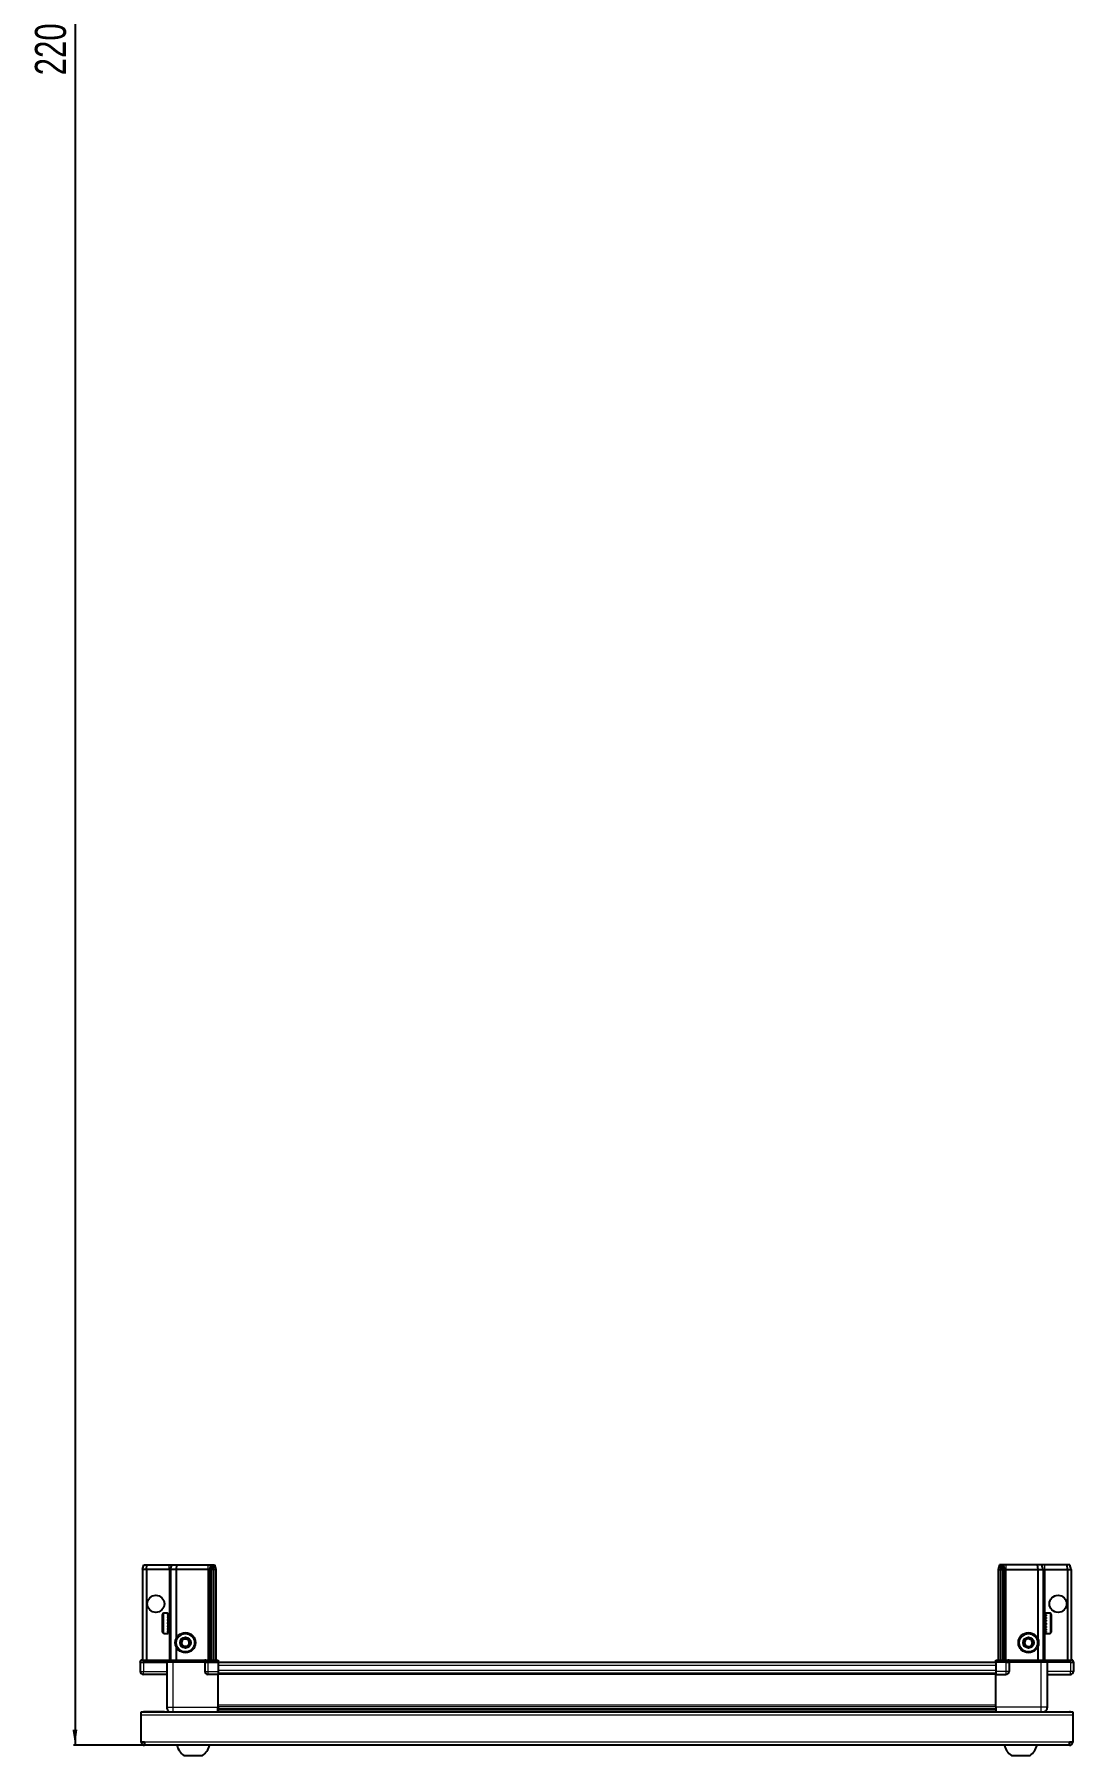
# Model space of a CAD drawing. Header units: millimetres. Extents: x 877 to 4721, y -1824 to 1880.
# Drawn here: x 933 to 1601, y -1824 to -718 of the extents above; entities that cross this region are included whole.
import ezdxf

# ---------------------------------------------------------------- set-up
doc = ezdxf.new("R2010")
doc.units = ezdxf.units.MM
doc.layers.add('FORMAT', color=7, linetype='Continuous')
doc.styles.add('SLDTEXTSTYLE0', font='TXT', dxfattribs={"width": 0.75})
doc.dimstyles.new('SLDDIMSTYLE0', dxfattribs={"dimtxt": 20, "dimasz": 10, "dimexe": 0, "dimexo": 0.0625, "dimgap": 5, "dimtad": 2, "dimdec": 1, "dimrnd": 1e-09, "dimzin": 12, "dimdsep": 46, "dimtxsty": 'SLDTEXTSTYLE0', "dimsah": 1, "dimcen": 0.09, "dimadec": 0, "dimazin": 3, "dimtfac": 1, "dimtofl": 0, "dimtmove": 0, "dimatfit": 3, "dimfxl": 0, "dimfrac": 2, "dimtolj": 1, "dimtzin": 12, "dimarcsym": 0})

# ---------------------------------------------------------------- blocks, each defined once
blk = doc.blocks.new('_D_10')
at = {"layer": 'FORMAT'}
for p, q in [((1026, 389.1), (957.7, 389.1)), ((958.7, 389.1), (958.7, -1817.9)), ((1003.3, -1817.9), (957.7, -1817.9))]:
    blk.add_line(p, q, dxfattribs=at)
for points in [[(958.7, 389.1), (957.1, 379.1), (960.2, 379.1)], [(958.7, -1817.9), (960.2, -1807.9), (957.1, -1807.9)]]:
    blk.add_solid(points, dxfattribs=at)
at = {"layer": 'FORMAT', "insert": (932.9, -744), "char_height": 20, "attachment_point": 1, "rotation": 90, "style": 'SLDTEXTSTYLE0'}
blk.add_mtext('2207', dxfattribs=at)

msp = doc.modelspace()

# ---------------------------------------------------------------- linework, layer by layer
at = {"color": 7, "linetype": 'Continuous', "lineweight": 25}
for p, q in [((1002.17, -1704.9), (1002.98, -1701.9)), ((1002.98, -1701.9), (1004.83, -1701.9)), ((1004.67, -1704.9), (1004.83, -1701.9)), ((1004.83, -1701.9), (1019.17, -1701.9)), ((1019.17, -1701.9), (1020.98, -1701.9)), ((1020.17, -1704.9), (1020.98, -1701.9)), ((1020.98, -1701.9), (1024.01, -1701.9)), ((1024.01, -1701.9), (1023.67, -1704.9)), ((1024.01, -1701.9), (1044.17, -1701.9)), ((1044.17, -1701.9), (1045.98, -1701.9)), ((1045.98, -1701.9), (1045.17, -1704.9)), ((1045.98, -1701.9), (1046.72, -1701.9)), ((1046.72, -1701.9), (1046.17, -1704.9)), ((1046.72, -1701.9), (1047.22, -1701.9)), ((1047.22, -1701.9), (1048.37, -1701.9)), ((1047.22, -1701.9), (1047.67, -1704.9)), ((1048.37, -1701.9), (1049.17, -1704.9)), ((1552.98, -1701.9), (1552.17, -1704.9)), ((1554.13, -1701.9), (1552.98, -1701.9)), ((1554.13, -1701.9), (1553.67, -1704.9)), ((1554.63, -1701.9), (1554.13, -1701.9)), ((1554.63, -1701.9), (1555.17, -1704.9)), ((1555.37, -1701.9), (1554.63, -1701.9)), ((1555.37, -1701.9), (1556.17, -1704.9)), ((1557.17, -1701.9), (1555.37, -1701.9)), ((1577.34, -1701.9), (1557.17, -1701.9)), ((1577.34, -1701.9), (1577.67, -1704.9)), ((1580.37, -1701.9), (1577.34, -1701.9)), ((1581.17, -1704.9), (1580.37, -1701.9)), ((1582.17, -1701.9), (1580.37, -1701.9)), ((1596.52, -1701.9), (1582.17, -1701.9)), ((1596.67, -1704.9), (1596.52, -1701.9)), ((1598.37, -1701.9), (1596.52, -1701.9)), ((1599.17, -1704.9), (1598.37, -1701.9)), ((1004.67, -1704.9), (1002.17, -1704.9)), ((1002.17, -1704.9), (1002.17, -1763.2)), ((1019.17, -1704.9), (1004.67, -1704.9)), ((1004.67, -1704.9), (1004.67, -1763.2)), ((1020.17, -1704.9), (1019.17, -1704.9)), ((1020.17, -1704.9), (1020.17, -1763.2)), ((1023.67, -1704.9), (1020.17, -1704.9)), ((1023.67, -1704.9), (1023.67, -1749.4)), ((1044.17, -1704.9), (1023.67, -1704.9)), ((1045.17, -1704.9), (1044.17, -1704.9)), ((1045.17, -1704.9), (1045.17, -1763.2)), ((1046.17, -1704.9), (1045.17, -1704.9)), ((1046.17, -1704.9), (1046.17, -1763.2)), ((1047.67, -1704.9), (1046.17, -1704.9)), ((1049.17, -1704.9), (1047.67, -1704.9)), ((1047.67, -1704.9), (1047.67, -1763.2)), ((1049.17, -1704.9), (1049.17, -1763.2)), ((1552.17, -1704.9), (1553.67, -1704.9)), ((1552.17, -1704.9), (1552.17, -1763.2)), ((1553.67, -1704.9), (1555.17, -1704.9)), ((1553.67, -1704.9), (1553.67, -1763.2)), ((1555.17, -1704.9), (1555.17, -1763.2)), ((1555.17, -1704.9), (1556.17, -1704.9)), ((1556.17, -1704.9), (1556.17, -1763.2)), ((1556.17, -1704.9), (1557.17, -1704.9)), ((1557.17, -1704.9), (1577.67, -1704.9)), ((1577.67, -1704.9), (1577.67, -1749.4)), ((1577.67, -1704.9), (1581.17, -1704.9)), ((1581.17, -1704.9), (1581.17, -1763.2)), ((1581.17, -1704.9), (1582.17, -1704.9)), ((1582.17, -1704.9), (1596.67, -1704.9)), ((1596.67, -1704.9), (1596.67, -1763.2)), ((1596.67, -1704.9), (1599.17, -1704.9)), ((1599.17, -1704.9), (1599.17, -1763.2)), ((1014.97, -1745.09), (1014.97, -1733.7)), ((1018.17, -1732.9), (1015.77, -1732.9)), ((1018.17, -1732.9), (1018.17, -1732.9)), ((1018.17, -1732.9), (1018.67, -1732.9)), ((1018.17, -1733.09), (1018.67, -1733.09)), ((1018.17, -1733.09), (1018.17, -1733.31)), ((1018.17, -1733.31), (1018.67, -1733.31)), ((1018.17, -1733.88), (1018.67, -1733.88)), ((1018.17, -1733.88), (1018.17, -1734.31)), ((1018.17, -1734.31), (1018.67, -1734.31)), ((1018.17, -1735.22), (1018.67, -1735.22)), ((1018.17, -1735.22), (1018.17, -1735.81)), ((1018.17, -1735.81), (1018.67, -1735.81)), ((1018.17, -1736.96), (1018.67, -1736.96)), ((1018.17, -1736.96), (1018.17, -1737.66)), ((1018.17, -1737.66), (1018.67, -1737.66)), ((1018.67, -1733.09), (1018.67, -1732.9)), ((1018.67, -1733.31), (1018.67, -1733.09)), ((1018.67, -1733.88), (1018.67, -1733.31)), ((1018.67, -1734.31), (1018.67, -1733.88)), ((1018.67, -1735.22), (1018.67, -1734.31)), ((1018.77, -1735), (1018.67, -1735)), ((1018.67, -1735.81), (1018.67, -1735.22)), ((1018.67, -1736.96), (1018.67, -1735.81)), ((1018.67, -1737.66), (1018.67, -1736.96)), ((1018.67, -1738.94), (1018.67, -1737.66)), ((1018.77, -1743.8), (1018.77, -1735)), ((1019.66, -1736.09), (1019.17, -1735.4)), ((1019.17, -1743.39), (1019.17, -1735.4)), ((1020.14, -1735.4), (1019.66, -1736.09)), ((1019.66, -1742.7), (1019.66, -1736.09)), ((1020.17, -1735.4), (1020.14, -1735.4)), ((1020.14, -1743.39), (1020.14, -1735.4)), ((1581.21, -1735.4), (1581.17, -1735.4)), ((1581.69, -1736.09), (1581.21, -1735.4)), ((1581.21, -1735.4), (1581.21, -1743.4)), ((1582.17, -1735.4), (1581.69, -1736.09)), ((1581.69, -1736.09), (1581.69, -1742.7)), ((1582.17, -1735.4), (1582.17, -1743.4)), ((1582.67, -1735), (1582.57, -1735)), ((1582.57, -1735), (1582.57, -1743.8)), ((1585.57, -1732.9), (1582.67, -1732.9)), ((1583.17, -1732.9), (1582.67, -1732.9)), ((1582.67, -1732.9), (1582.67, -1732.94)), ((1582.67, -1732.94), (1582.67, -1733.23)), ((1583.17, -1732.94), (1582.67, -1732.94)), ((1583.17, -1733.23), (1582.67, -1733.23)), ((1582.67, -1733.23), (1582.67, -1733.5)), ((1583.17, -1733.5), (1582.67, -1733.5)), ((1582.67, -1733.5), (1582.67, -1734.17)), ((1583.17, -1734.17), (1582.67, -1734.17)), ((1582.67, -1734.17), (1582.67, -1734.64)), ((1582.67, -1734.64), (1582.67, -1735.61)), ((1583.17, -1734.64), (1582.67, -1734.64)), ((1583.17, -1735.61), (1582.67, -1735.61)), ((1582.67, -1735.61), (1582.67, -1736.24)), ((1582.67, -1736.24), (1582.67, -1737.43)), ((1583.17, -1736.24), (1582.67, -1736.24)), ((1583.17, -1737.43), (1582.67, -1737.43)), ((1582.67, -1737.43), (1582.67, -1738.07)), ((1583.17, -1732.94), (1583.17, -1732.9)), ((1583.17, -1733.5), (1583.17, -1733.23)), ((1583.17, -1734.64), (1583.17, -1734.17)), ((1583.17, -1736.24), (1583.17, -1735.61)), ((1583.17, -1738.15), (1583.17, -1737.43)), ((1586.37, -1733.7), (1586.37, -1745.1)), ((1015.77, -1745.9), (1018.17, -1745.9)), ((1018.17, -1738.94), (1018.67, -1738.94)), ((1018.17, -1738.94), (1018.17, -1739.68)), ((1018.17, -1739.09), (1018.67, -1739.09)), ((1018.17, -1739.59), (1018.67, -1739.59)), ((1018.17, -1739.68), (1018.67, -1739.68)), ((1018.17, -1740.97), (1018.67, -1740.97)), ((1018.17, -1740.97), (1018.17, -1741.67)), ((1018.17, -1741.67), (1018.67, -1741.67)), ((1018.17, -1742.84), (1018.67, -1742.84)), ((1018.17, -1742.84), (1018.17, -1743.44)), ((1018.17, -1743.44), (1018.67, -1743.44)), ((1018.17, -1744.37), (1018.67, -1744.37)), ((1018.17, -1744.37), (1018.17, -1744.82)), ((1018.17, -1744.82), (1018.67, -1744.82)), ((1018.17, -1745.42), (1018.67, -1745.42)), ((1018.17, -1745.42), (1018.17, -1745.66)), ((1018.17, -1745.66), (1018.67, -1745.66)), ((1018.17, -1745.88), (1018.67, -1745.88)), ((1018.17, -1745.88), (1018.17, -1745.9)), ((1018.17, -1745.89), (1018.67, -1745.89)), ((1018.67, -1739.09), (1018.67, -1738.94)), ((1018.67, -1739.68), (1018.67, -1739.59)), ((1018.67, -1740.97), (1018.67, -1739.68)), ((1018.67, -1741.67), (1018.67, -1740.97)), ((1018.67, -1742.84), (1018.67, -1741.67)), ((1018.67, -1743.44), (1018.67, -1742.84)), ((1018.67, -1744.37), (1018.67, -1743.44)), ((1018.67, -1743.8), (1018.77, -1743.8)), ((1018.67, -1744.82), (1018.67, -1744.37)), ((1018.67, -1745.42), (1018.67, -1744.82)), ((1018.67, -1745.66), (1018.67, -1745.42)), ((1018.67, -1745.88), (1018.67, -1745.66)), ((1018.67, -1745.89), (1018.67, -1745.88)), ((1019.17, -1743.4), (1019.66, -1742.7)), ((1019.66, -1742.7), (1020.14, -1743.4)), ((1020.14, -1743.4), (1020.17, -1743.4)), ((1581.17, -1743.4), (1581.21, -1743.4)), ((1581.21, -1743.4), (1581.69, -1742.7)), ((1581.69, -1742.7), (1582.17, -1743.4)), ((1582.57, -1743.8), (1582.67, -1743.8)), ((1583.17, -1738.07), (1582.67, -1738.07)), ((1582.67, -1738.15), (1582.67, -1739.44)), ((1583.17, -1738.15), (1582.67, -1738.15)), ((1583.17, -1739.44), (1582.67, -1739.44)), ((1583.17, -1739.93), (1582.67, -1739.93)), ((1582.67, -1739.93), (1582.67, -1740.18)), ((1582.67, -1740.18), (1582.67, -1741.45)), ((1583.17, -1740.18), (1582.67, -1740.18)), ((1583.17, -1741.45), (1582.67, -1741.45)), ((1582.67, -1741.45), (1582.67, -1742.14)), ((1582.67, -1742.14), (1582.67, -1743.26)), ((1583.17, -1742.14), (1582.67, -1742.14)), ((1583.17, -1743.26), (1582.67, -1743.26)), ((1582.67, -1743.26), (1582.67, -1743.82)), ((1582.67, -1743.82), (1582.67, -1744.68)), ((1583.17, -1743.82), (1582.67, -1743.82)), ((1583.17, -1744.68), (1582.67, -1744.68)), ((1582.67, -1744.68), (1582.67, -1745.08)), ((1582.67, -1745.08), (1582.67, -1745.59)), ((1583.17, -1745.08), (1582.67, -1745.08)), ((1583.17, -1745.59), (1582.67, -1745.59)), ((1582.67, -1745.59), (1582.67, -1745.77)), ((1582.67, -1745.77), (1582.67, -1745.89)), ((1583.17, -1745.77), (1582.67, -1745.77)), ((1582.67, -1745.9), (1585.57, -1745.9)), ((1583.17, -1740.18), (1583.17, -1739.44)), ((1583.17, -1742.14), (1583.17, -1741.45)), ((1583.17, -1743.82), (1583.17, -1743.26)), ((1583.17, -1745.08), (1583.17, -1744.68)), ((1583.17, -1745.77), (1583.17, -1745.59)), ((1023.67, -1754.4), (1023.67, -1763.2)), ((1577.67, -1754.4), (1577.67, -1763.2)), ((1001.17, -1763.2), (1000.67, -1764.06)), ((1000.67, -1764.4), (1000.67, -1764.06)), ((1000.67, -1764.4), (1002.67, -1764.4)), ((1000.67, -1764.4), (1000.67, -1770.4)), ((1002.67, -1763.2), (1001.17, -1763.2)), ((1002.67, -1763.2), (1017.47, -1763.2)), ((1017.47, -1764.4), (1002.67, -1764.4)), ((1002.67, -1764.4), (1017.47, -1764.4)), ((1017.47, -1763.2), (1017.67, -1763.2)), ((1017.67, -1764.4), (1017.47, -1764.4)), ((1017.67, -1764.4), (1017.67, -1763.2)), ((1017.67, -1763.2), (1021.67, -1763.2)), ((1021.67, -1764.4), (1017.67, -1764.4)), ((1017.67, -1764.4), (1017.67, -1793.4)), ((1021.67, -1763.2), (1041.97, -1763.2)), ((1041.97, -1764.4), (1021.67, -1764.4)), ((1041.97, -1763.2), (1042.17, -1763.2)), ((1042.17, -1764.4), (1041.97, -1764.4)), ((1042.17, -1764.4), (1042.17, -1763.2)), ((1042.85, -1763.2), (1042.17, -1763.2)), ((1042.17, -1764.4), (1044.17, -1764.4)), ((1042.17, -1764.4), (1042.17, -1770.4)), ((1042.85, -1763.2), (1050.67, -1763.2)), ((1050.67, -1764.06), (1044.17, -1764.06)), ((1050.67, -1764.4), (1044.17, -1764.4)), ((1044.17, -1764.4), (1050.67, -1764.4)), ((1050.67, -1763.2), (1050.67, -1764.06)), ((1050.67, -1764.06), (1050.67, -1764.06)), ((1050.67, -1764.4), (1050.67, -1764.06)), ((1050.67, -1764.4), (1050.67, -1764.4)), ((1050.67, -1764.4), (1050.67, -1770.4)), ((1550.67, -1764.55), (1050.67, -1764.55)), ((1050.67, -1770.4), (1050.67, -1772.4)), ((1550.67, -1764.06), (1550.67, -1763.2)), ((1550.67, -1763.2), (1558.5, -1763.2)), ((1557.17, -1764.06), (1550.67, -1764.06)), ((1550.67, -1764.4), (1550.67, -1764.06)), ((1557.17, -1764.4), (1550.67, -1764.4)), ((1550.67, -1764.4), (1550.67, -1770.4)), ((1550.67, -1770.4), (1550.67, -1772.4)), ((1557.17, -1764.4), (1559.17, -1764.4)), ((1559.17, -1764.4), (1557.17, -1764.4)), ((1559.17, -1763.2), (1558.5, -1763.2)), ((1559.17, -1764.4), (1559.17, -1763.2)), ((1559.17, -1763.2), (1559.37, -1763.2)), ((1559.37, -1764.4), (1559.17, -1764.4)), ((1559.17, -1764.4), (1559.17, -1770.4)), ((1559.37, -1763.2), (1579.67, -1763.2)), ((1579.67, -1764.4), (1559.37, -1764.4)), ((1579.67, -1763.2), (1583.67, -1763.2)), ((1583.67, -1764.4), (1579.67, -1764.4)), ((1583.67, -1764.4), (1583.67, -1763.2)), ((1583.67, -1763.2), (1583.87, -1763.2)), ((1583.87, -1764.4), (1583.67, -1764.4)), ((1583.67, -1764.4), (1583.67, -1793.4)), ((1583.87, -1763.2), (1598.67, -1763.2)), ((1598.67, -1764.4), (1583.87, -1764.4)), ((1600.17, -1763.2), (1598.67, -1763.2)), ((1598.67, -1764.4), (1600.67, -1764.4)), ((1600.67, -1764.06), (1600.17, -1763.2)), ((1600.67, -1764.06), (1600.17, -1763.2)), ((1600.67, -1764.4), (1600.67, -1764.06)), ((1600.67, -1764.4), (1600.67, -1764.06)), ((1600.67, -1764.4), (1600.67, -1764.4)), ((1600.67, -1764.4), (1600.67, -1770.4)), ((1017.67, -1772.4), (1002.67, -1772.4)), ((1050.67, -1772.4), (1044.17, -1772.4)), ((1550.67, -1771.75), (1050.67, -1771.75)), ((1050.67, -1793.4), (1050.67, -1772.4)), ((1550.67, -1772.4), (1557.17, -1772.4)), ((1550.67, -1793.4), (1550.67, -1772.4)), ((1583.67, -1772.4), (1598.67, -1772.4)), ((1001.17, -1798.5), (1001.17, -1796.4)), ((1001.17, -1796.4), (1600.17, -1796.4)), ((1001.17, -1815.8), (1001.17, -1798.5)), ((1016.17, -1796.3), (1003.27, -1796.3)), ((1016.17, -1796.3), (1016.17, -1796.4)), ((1050.52, -1796.4), (1050.52, -1793.4)), ((1050.67, -1794.42), (1550.67, -1794.42)), ((1050.67, -1794.45), (1550.67, -1794.45)), ((1074.55, -1796.25), (1050.67, -1796.25)), ((1069.17, -1796.4), (1069.17, -1796.25)), ((1069.21, -1796.4), (1069.21, -1796.25)), ((1069.48, -1796.4), (1069.48, -1796.25)), ((1069.74, -1796.4), (1069.74, -1796.25)), ((1070.39, -1796.4), (1070.39, -1796.25)), ((1070.86, -1796.4), (1070.86, -1796.25)), ((1071.82, -1796.4), (1071.82, -1796.25)), ((1072.44, -1796.4), (1072.44, -1796.25)), ((1073.63, -1796.4), (1073.63, -1796.25)), ((1074.29, -1796.4), (1074.29, -1796.25)), ((1074.34, -1796.4), (1074.34, -1796.25)), ((1075.64, -1796.25), (1074.55, -1796.25)), ((1076.37, -1796.25), (1075.64, -1796.25)), ((1075.64, -1796.4), (1075.64, -1796.25)), ((1075.64, -1796.25), (1075.64, -1796.25)), ((1075.65, -1796.4), (1075.65, -1796.25)), ((1076.15, -1796.4), (1076.15, -1796.25)), ((1076.38, -1796.25), (1076.37, -1796.25)), ((1076.38, -1796.4), (1076.38, -1796.25)), ((1076.79, -1796.25), (1076.38, -1796.25)), ((1524.55, -1796.25), (1076.79, -1796.25)), ((1077.65, -1796.4), (1077.65, -1796.25)), ((1078.34, -1796.4), (1078.34, -1796.25)), ((1079.47, -1796.4), (1079.47, -1796.25)), ((1080.04, -1796.4), (1080.04, -1796.25)), ((1080.91, -1796.4), (1080.91, -1796.25)), ((1081.31, -1796.4), (1081.31, -1796.25)), ((1081.84, -1796.4), (1081.84, -1796.25)), ((1082.04, -1796.4), (1082.04, -1796.25)), ((1082.17, -1796.4), (1082.17, -1796.25)), ((1519.18, -1796.4), (1519.18, -1796.25)), ((1519.35, -1796.4), (1519.35, -1796.25)), ((1519.56, -1796.4), (1519.56, -1796.25)), ((1520.12, -1796.4), (1520.12, -1796.25)), ((1520.54, -1796.4), (1520.54, -1796.25)), ((1521.43, -1796.4), (1521.43, -1796.25)), ((1522.02, -1796.4), (1522.02, -1796.25)), ((1523.16, -1796.4), (1523.16, -1796.25)), ((1523.86, -1796.4), (1523.86, -1796.25)), ((1525.14, -1796.25), (1524.55, -1796.25)), ((1525.87, -1796.25), (1525.14, -1796.25)), ((1525.14, -1796.4), (1525.14, -1796.25)), ((1525.14, -1796.25), (1525.14, -1796.25)), ((1525.31, -1796.4), (1525.31, -1796.25)), ((1525.81, -1796.4), (1525.81, -1796.25)), ((1525.87, -1796.4), (1525.87, -1796.25)), ((1526.9, -1796.25), (1525.87, -1796.25)), ((1525.87, -1796.25), (1525.87, -1796.25)), ((1550.67, -1796.25), (1526.79, -1796.25)), ((1527.16, -1796.4), (1527.16, -1796.25)), ((1527.87, -1796.4), (1527.87, -1796.25)), ((1529.05, -1796.4), (1529.05, -1796.25)), ((1529.65, -1796.4), (1529.65, -1796.25)), ((1530.6, -1796.4), (1530.6, -1796.25)), ((1531.05, -1796.4), (1531.05, -1796.25)), ((1531.67, -1796.4), (1531.67, -1796.25)), ((1531.91, -1796.4), (1531.91, -1796.25)), ((1532.15, -1796.4), (1532.15, -1796.25)), ((1532.17, -1796.4), (1532.17, -1796.25)), ((1585.17, -1796.3), (1598.07, -1796.3)), ((1585.17, -1796.3), (1585.17, -1796.4)), ((1600.17, -1796.4), (1600.17, -1798.5)), ((1600.17, -1798.5), (1600.17, -1815.8)), ((1003.27, -1815.8), (1001.17, -1815.8)), ((1003.27, -1815.8), (1003.27, -1817.9)), ((1598.07, -1817.9), (1003.27, -1817.9)), ((1028.67, -1824.5), (1040.67, -1824.5)), ((1560.67, -1824.5), (1572.67, -1824.5)), ((1600.17, -1815.8), (1598.07, -1815.8)), ((1598.07, -1817.9), (1598.07, -1815.8))]:
    msp.add_line(p, q, dxfattribs=at)
at = {"color": 8, "linetype": 'Continuous', "lineweight": 18}
for p, q in [((1019.17, -1704.9), (1019.17, -1701.9)), ((1044.17, -1701.9), (1044.17, -1704.9)), ((1557.17, -1701.9), (1557.17, -1704.9)), ((1582.17, -1704.9), (1582.17, -1701.9)), ((1019.17, -1704.9), (1019.17, -1735.4)), ((1044.17, -1704.9), (1044.17, -1763.2)), ((1557.17, -1704.9), (1557.17, -1763.2)), ((1582.17, -1704.9), (1582.17, -1735.4)), ((1015.77, -1745.89), (1015.77, -1732.9)), ((1585.57, -1732.9), (1585.57, -1745.9)), ((1019.17, -1743.4), (1019.17, -1763.2)), ((1582.17, -1743.4), (1582.17, -1763.2)), ((1000.67, -1770.4), (1002.67, -1770.4)), ((1002.67, -1764.4), (1002.67, -1763.2)), ((1002.67, -1764.4), (1002.67, -1770.4)), ((1002.67, -1770.4), (1017.67, -1770.4)), ((1002.67, -1772.4), (1002.67, -1770.4)), ((1017.47, -1764.4), (1017.47, -1763.2)), ((1021.67, -1764.4), (1021.67, -1763.2)), ((1021.67, -1764.4), (1021.67, -1793.4)), ((1041.97, -1764.4), (1041.97, -1763.2)), ((1042.17, -1770.4), (1044.17, -1770.4)), ((1044.17, -1764.4), (1044.17, -1764.06)), ((1044.17, -1764.4), (1044.17, -1770.4)), ((1044.17, -1770.4), (1050.67, -1770.4)), ((1044.17, -1770.4), (1044.17, -1772.4)), ((1050.67, -1764.4), (1050.67, -1764.06)), ((1550.67, -1766.55), (1050.67, -1766.55)), ((1550.67, -1769.75), (1050.67, -1769.75)), ((1557.17, -1770.4), (1550.67, -1770.4)), ((1557.17, -1764.4), (1557.17, -1764.06)), ((1557.17, -1764.4), (1557.17, -1770.4)), ((1557.17, -1770.4), (1557.17, -1772.4)), ((1559.17, -1770.4), (1557.17, -1770.4)), ((1559.37, -1763.2), (1559.37, -1764.4)), ((1579.67, -1764.4), (1579.67, -1763.2)), ((1579.67, -1764.4), (1579.67, -1793.4)), ((1598.67, -1770.4), (1583.67, -1770.4)), ((1583.87, -1763.2), (1583.87, -1764.4)), ((1598.67, -1764.4), (1598.67, -1763.2)), ((1598.67, -1764.4), (1598.67, -1770.4)), ((1600.67, -1770.4), (1598.67, -1770.4)), ((1598.67, -1772.4), (1598.67, -1770.4)), ((1550.67, -1772.4), (1050.67, -1772.4)), ((1050.67, -1791.8), (1550.67, -1791.8)), ((1600.17, -1798.5), (1001.17, -1798.5)), ((1003.27, -1796.4), (1003.27, -1796.3)), ((1021.67, -1793.4), (1050.67, -1793.4)), ((1550.67, -1793.21), (1050.67, -1793.21)), ((1050.67, -1795.66), (1550.67, -1795.66)), ((1579.67, -1793.4), (1550.67, -1793.4)), ((1598.07, -1796.4), (1598.07, -1796.3)), ((1598.07, -1815.8), (1003.27, -1815.8))]:
    msp.add_line(p, q, dxfattribs=at)
at = {"color": 7, "linetype": 'Continuous', "lineweight": 25, "flags": 128}
for points in [[(1003.27, -1796.3), (1002.86, -1796.34), (1002.63, -1796.4)], [(1598.71, -1796.4), (1598.48, -1796.34), (1598.07, -1796.3)]]:
    msp.add_lwpolyline(points, dxfattribs=at)
at = {"color": 7, "linetype": 'Continuous', "lineweight": 25}
for centre, radius in [((1010.67, -1726.9), 5.5), ((1590.67, -1726.9), 5.5), ((1029.67, -1751.9), 6.5), ((1029.67, -1751.9), 3.46), ((1571.67, -1751.9), 6.5), ((1571.67, -1751.9), 3.46)]:
    msp.add_circle(centre, radius, dxfattribs=at)
at = {"color": 8, "linetype": 'Continuous', "lineweight": 18}
for centre in [(1029.67, -1751.9), (1571.67, -1751.9)]:
    msp.add_circle(centre, 5.7, dxfattribs=at)
at = {"color": 7, "linetype": 'Continuous', "lineweight": 25}
for centre, radius, start, end in [((1015.77, -1733.7), 0.8, 90, 180), ((1019.17, -1735), 0.4, 180, 270), ((1582.17, -1735), 0.4, 270, 0), ((1585.57, -1733.7), 0.8, 360, 90), ((1015.77, -1745.1), 0.8, 180, 270), ((1019.17, -1743.8), 0.4, 90, 180), ((1582.17, -1743.8), 0.4, 360, 90), ((1585.57, -1745.1), 0.8, 270, 0), ((1029.67, -1751.9), 2.5, 147.37605, 207.37605), ((1029.67, -1751.9), 2.5, 207.37605, 267.37605), ((1029.67, -1751.9), 2.5, 87.37605, 147.37605), ((1029.67, -1751.9), 2.5, 267.37605, 327.37605), ((1029.67, -1751.9), 2.5, 27.37605, 87.37605), ((1029.67, -1751.9), 2.5, 327.37605, 27.37605), ((1571.67, -1751.9), 2.5, 134.67671, 194.67671), ((1571.67, -1751.9), 2.5, 194.67671, 254.67671), ((1571.67, -1751.9), 2.5, 74.67671, 134.67671), ((1571.67, -1751.9), 2.5, 254.67671, 314.67671), ((1571.67, -1751.9), 2.5, 14.67671, 74.67671), ((1571.67, -1751.9), 2.5, 314.67671, 14.67671), ((1002.67, -1770.4), 2, 180, 270), ((1044.17, -1770.4), 2, 180, 270), ((1557.17, -1770.4), 2, 270, 0), ((1598.67, -1770.4), 2, 270, 0), ((1003.27, -1815.8), 2.1, 180, 270), ((1003.27, -1815.8), 0.6, 180, 270), ((1035.7, -1814.87), 11.91, 194.70035, 233.8734), ((1033.65, -1814.87), 11.91, 306.1266, 345.29965), ((1567.7, -1814.87), 11.91, 194.70035, 233.8734), ((1565.65, -1814.87), 11.91, 306.1266, 345.29965), ((1598.07, -1815.8), 2.1, 270, 0), ((1598.07, -1815.8), 0.6, 270, 0)]:
    msp.add_arc(centre, radius, start, end, dxfattribs=at)
for centre, start_param, end_param in [((1044.17, -1760.6), 2.4188584, 3.1415927), ((1557.17, -1760.6), 3.1415927, 3.8643269)]:
    msp.add_ellipse(centre, major_axis=(0, 3.46), ratio=0.5773503, start_param=start_param, end_param=end_param, dxfattribs=at)
for points, knots in [([(1026.79, -1751.76), (1027.07, -1751.33), (1027.59, -1750.52), (1028.1, -1749.71), (1028.34, -1749.33)], [0, 0, 0, 0, 0.5346859, 1, 1, 1, 1]), ([(1028.12, -1754.33), (1028.06, -1754.22), (1027.78, -1753.68), (1027.33, -1752.8), (1026.95, -1752.07), (1026.79, -1751.76)], [0, 0, 0, 0, 0.1331247, 0.6370994, 1, 1, 1, 1]), ([(1031, -1754.46), (1030.48, -1754.44), (1029.52, -1754.39), (1028.56, -1754.35), (1028.12, -1754.33)], [0, 0, 0, 0, 0.5346859, 1, 1, 1, 1]), ([(1028.34, -1749.33), (1028.86, -1749.36), (1029.82, -1749.4), (1030.78, -1749.44), (1031.23, -1749.46)], [0, 0, 0, 0, 0.5346859, 1, 1, 1, 1]), ([(1032.56, -1752.03), (1032.28, -1752.46), (1031.76, -1753.27), (1031.24, -1754.08), (1031, -1754.46)], [0, 0, 0, 0, 0.53468586, 1, 1, 1, 1]), ([(1031.23, -1749.46), (1031.39, -1749.77), (1031.77, -1750.5), (1032.22, -1751.38), (1032.5, -1751.92), (1032.56, -1752.03)], [0, 0, 0, 0, 0.3629006, 0.8668753, 1, 1, 1, 1]), ([(1568.89, -1751.13), (1569.25, -1750.77), (1569.94, -1750.09), (1570.62, -1749.42), (1570.94, -1749.1)], [0, 0, 0, 0, 0.5346859, 1, 1, 1, 1]), ([(1569.62, -1753.92), (1569.53, -1753.59), (1569.32, -1752.8), (1569.07, -1751.83), (1568.92, -1751.25), (1568.89, -1751.13)], [0, 0, 0, 0, 0.3629006, 0.8668753, 1, 1, 1, 1]), ([(1572.4, -1754.69), (1571.91, -1754.55), (1570.98, -1754.3), (1570.05, -1754.04), (1569.62, -1753.92)], [0, 0, 0, 0, 0.5346859, 1, 1, 1, 1]), ([(1570.94, -1749.1), (1571.44, -1749.24), (1572.37, -1749.49), (1573.29, -1749.75), (1573.73, -1749.87)], [0, 0, 0, 0, 0.5346859, 1, 1, 1, 1]), ([(1574.46, -1752.66), (1574.09, -1753.02), (1573.4, -1753.7), (1572.72, -1754.37), (1572.4, -1754.69)], [0, 0, 0, 0, 0.5346859, 1, 1, 1, 1]), ([(1573.73, -1749.87), (1573.76, -1749.99), (1573.91, -1750.57), (1574.16, -1751.53), (1574.37, -1752.32), (1574.46, -1752.66)], [0, 0, 0, 0, 0.13312467, 0.63709944, 1, 1, 1, 1]), ([(1017.67, -1793.4), (1017.72, -1793.84), (1017.79, -1794.51), (1018.23, -1795.33), (1018.68, -1795.88), (1019.09, -1796.24), (1019.35, -1796.37), (1019.39, -1796.4)], [0, 0, 0, 0, 0.3630185, 0.5584377, 0.7580039, 0.9575702, 1, 1, 1, 1]), ([(1050.67, -1793.4), (1050.67, -1793.79), (1050.67, -1794.58), (1050.67, -1795.6), (1050.67, -1796.23), (1050.67, -1796.38), (1050.67, -1796.4)], [0, 0, 0, 0, 0.3255201, 0.6510403, 0.9765604, 1, 1, 1, 1]), ([(1550.67, -1793.4), (1550.67, -1793.79), (1550.67, -1794.58), (1550.67, -1795.6), (1550.67, -1796.23), (1550.67, -1796.38), (1550.67, -1796.4)], [0, 0, 0, 0, 0.3255201, 0.6510403, 0.9765604, 1, 1, 1, 1]), ([(1583.67, -1793.4), (1583.63, -1793.84), (1583.55, -1794.51), (1583.12, -1795.33), (1582.66, -1795.88), (1582.26, -1796.24), (1582, -1796.37), (1581.95, -1796.4)], [0, 0, 0, 0, 0.3630185, 0.5584377, 0.7580039, 0.9575702, 1, 1, 1, 1])]:
    msp.add_open_spline(points, degree=3, knots=knots, dxfattribs=at)
at = {"color": 8, "linetype": 'Continuous', "lineweight": 18}
for points in [[(1017.67, -1793.4), (1017.73, -1793.4), (1017.85, -1793.4), (1018.78, -1793.4), (1020.1, -1793.4), (1021.15, -1793.4), (1021.67, -1793.4)], [(1583.67, -1793.4), (1583.61, -1793.4), (1583.49, -1793.4), (1582.57, -1793.4), (1581.24, -1793.4), (1580.2, -1793.4), (1579.67, -1793.4)]]:
    msp.add_open_spline(points, degree=3, dxfattribs=at)
for points in [[(1021.67, -1793.4), (1021.67, -1793.84), (1021.67, -1794.51), (1021.67, -1795.33), (1021.67, -1795.88), (1021.67, -1796.24), (1021.67, -1796.37), (1021.67, -1796.4)], [(1579.67, -1793.4), (1579.67, -1793.84), (1579.67, -1794.51), (1579.67, -1795.33), (1579.67, -1795.88), (1579.67, -1796.24), (1579.67, -1796.37), (1579.67, -1796.4)]]:
    msp.add_open_spline(points, degree=3, knots=[0, 0, 0, 0, 0.36301846, 0.55843766, 0.75800394, 0.95757021, 1, 1, 1, 1], dxfattribs=at)

# ---------------------------------------------------------------- dimensions: what is measured, and where the dimension line sits
at = {"layer": 'FORMAT'}
dim = msp.add_linear_dim(base=(958.67, -1817.9), p1=(1026.04, 389.1), p2=(1003.27, -1817.9), angle=90, dimstyle='SLDDIMSTYLE0', dxfattribs=at)
dim.commit()
dim.dimension.update_dxf_attribs({"geometry": '_D_10', "text_midpoint": (958.67, -714.4), "dimtype": 160})

doc.saveas('drawing.dxf')
